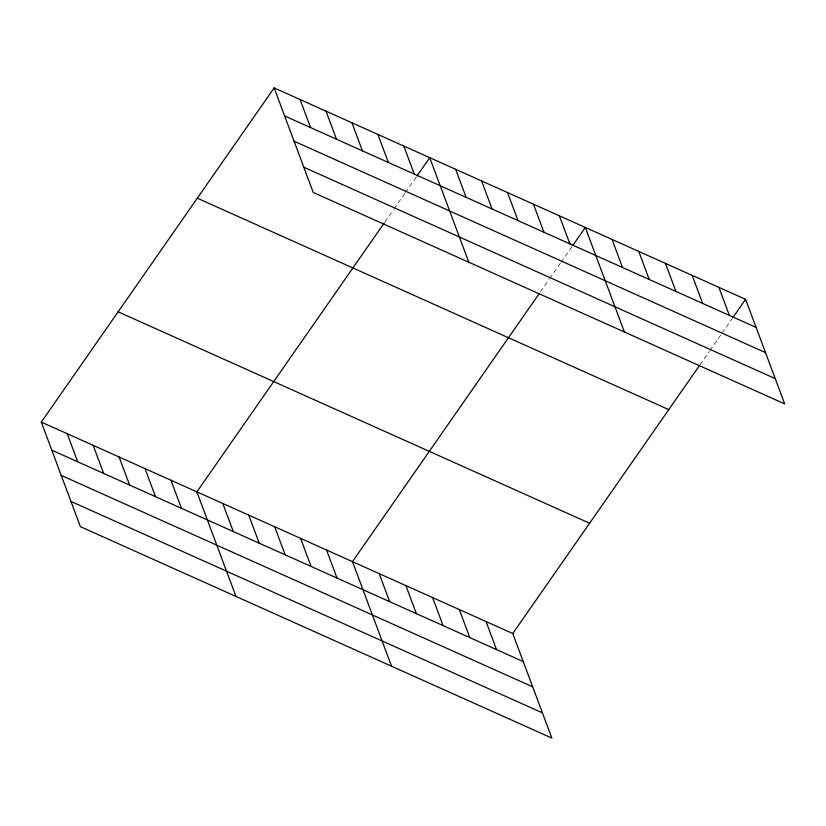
<?xml version="1.0" encoding="UTF-8"?>
<svg xmlns="http://www.w3.org/2000/svg" width="826" height="826" viewBox="0 0 826 826"><rect width="100%" height="100%" fill="white"/><g stroke="black" fill="none" stroke-linecap="round" stroke-linejoin="round"><path stroke-width="0.62" stroke-dasharray="4.13 3.1" d="M384.906 222.008L393.444 209.752M394.157 208.73L404.823 193.418M405.535 192.396L416.211 177.074M540.483 291.774L549.022 279.529M549.734 278.507L560.41 263.184M561.122 262.162L571.788 246.85M700.066 364.689L709.317 351.411M710.03 350.389L721.418 334.055M722.12 333.033L732.084 318.733"/><path stroke-width="1.24" d="M41.3 422.096L512.76 633.532L551.851 738.093L80.401 526.668L41.3 422.096L274.149 87.907L745.599 299.332L784.7 403.904L313.24 192.468L274.149 87.907M384.193 223.03L196.877 491.873L235.978 596.444M416.923 176.052L429.726 157.673L468.827 262.245M539.058 293.819L352.465 561.639L391.555 666.21M572.501 245.828L585.304 227.449L624.404 332.011M512.76 633.532L699.354 365.712M732.796 317.711L745.599 299.332M284.64 115.96L756.089 327.385M294.077 141.205L765.537 352.64M303.803 167.224L775.263 378.649M197.311 198.188L668.761 409.613M118.139 311.815L589.599 523.24M51.79 450.16L523.25 661.585M61.227 475.404L532.687 686.829M70.953 501.423L542.414 712.848M718.888 287.355L729.379 315.408M692.167 275.368L702.658 303.421M665.457 263.391L675.947 291.444M638.735 251.403L649.226 279.467M612.025 239.426L622.515 267.479M559.378 215.813L569.868 243.876M533.451 204.187L543.942 232.24M507.515 192.561L518.005 220.614M481.589 180.935L492.079 208.988M455.653 169.299L466.143 197.362M403.8 146.047L414.291 174.1M377.864 134.421L388.354 162.474M351.938 122.785L362.428 150.848M326.002 111.159L336.492 139.212M300.075 99.533L310.566 127.586M486.039 621.544L496.529 649.608M459.328 609.567L469.818 637.62M432.607 597.59L443.097 625.643M405.896 585.603L416.387 613.656M379.175 573.626L389.665 601.679M326.528 550.013L337.018 578.066M300.602 538.387L311.092 566.44M274.676 526.761L285.166 554.814M248.74 515.125L259.23 543.188M222.814 503.499L233.304 531.552M170.951 480.247L181.441 508.3M145.025 468.61L155.515 496.674M119.089 456.985L129.579 485.038M93.162 445.359L103.653 473.412M67.226 433.733L77.716 461.786"/></g></svg>
